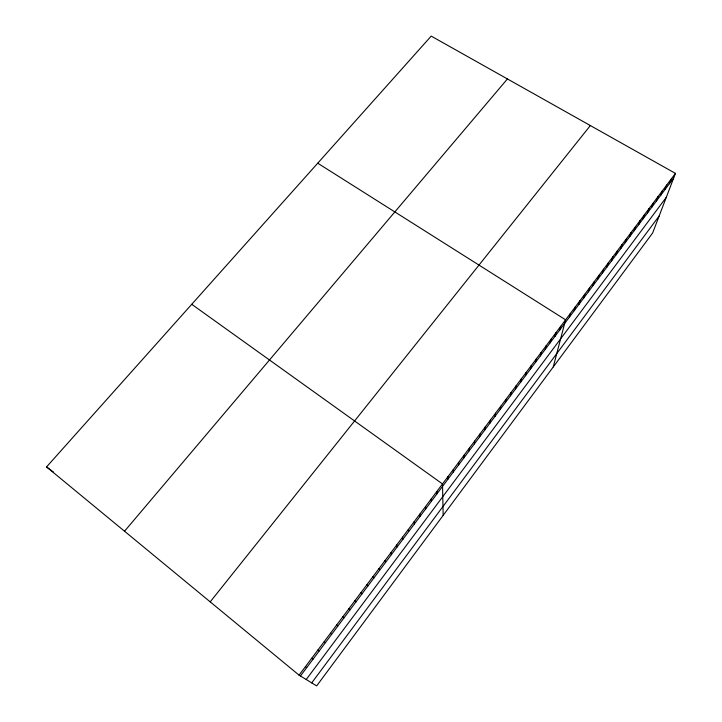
<?xml version="1.0" encoding="UTF-8"?>
<svg xmlns="http://www.w3.org/2000/svg" width="722" height="722" viewBox="0 0 722 722"><rect width="100%" height="100%" fill="white"/><g stroke="black" fill="none" stroke-linecap="round" stroke-linejoin="round"><path stroke-width="1.08" d="M453.281 472.062L453.317 469.517M458.605 464.959L458.687 462.351M463.903 457.883L464.029 455.23M469.174 450.853L469.354 448.136M474.426 443.849L474.643 441.088M479.643 436.882L479.913 434.066M484.841 429.951L485.148 427.081M490.012 423.047L490.364 420.132M495.157 416.188L495.554 413.21M500.274 409.356L500.716 406.333M505.373 402.551L505.851 399.483M510.445 395.782L510.968 392.669M515.49 389.05L516.049 385.882M520.517 382.353L521.113 379.131M525.508 375.684L526.158 372.417M530.489 369.05L531.166 365.729M535.435 362.444L536.157 359.078M540.363 355.865L541.13 352.462M545.263 349.322L546.067 345.874M550.146 342.815L550.985 339.313M555.001 336.335L555.886 332.788M559.839 329.882L560.75 326.29M553.251 366.966L565.606 319.828L317.725 163.19M569.441 317.075L570.425 313.393M574.207 310.713L575.235 306.994M578.954 304.386L580.01 300.623M583.674 298.078L584.775 294.278M588.376 291.814L589.504 287.961M593.051 285.569L594.224 281.679M597.708 279.351L598.908 275.425M602.347 273.169L603.583 269.198M606.958 267.014L608.231 263.007M611.552 260.886L612.852 256.833M616.119 254.785L617.463 250.696M620.676 248.72L622.048 244.587M625.207 242.673L626.606 238.504M629.71 236.654L631.145 232.448M634.205 230.67L635.667 226.419M638.672 224.704L640.17 220.427M643.112 218.766L644.647 214.452M647.544 212.864L649.105 208.505M651.957 206.979L653.545 202.593M656.343 201.122L657.968 196.7M660.711 195.301L662.363 190.834M665.061 189.498L666.749 184.994M669.384 183.722L671.108 179.182M675.449 173.397L652.661 232.953L316.66 685.9L299.061 675.142L46.551 466.917L431.205 36.1L675.449 173.397L299.061 675.142M311.714 682.877L659.159 215.986M306.218 679.519L666.298 197.323M300.442 675.982L673.698 177.964M210.201 601.868L590.343 125.565M124.536 531.221L507.422 78.951M305.424 666.677L306.733 667.588M191.745 304.296L442.496 483.948L443.173 515.364M46.551 466.917L53.446 472.053M311.742 658.247L312.987 659.24M318.023 649.872L319.214 650.928M324.277 641.533L325.405 642.67M330.495 633.248L331.56 634.457M336.678 625.008L337.688 626.281M342.824 616.805L343.78 618.158M348.943 608.655L349.836 610.072M355.025 600.542L355.865 602.031M361.081 592.473L361.857 594.035M367.101 584.45L367.823 586.074M373.084 576.472L373.752 578.169M379.032 568.539L379.655 570.29M384.961 560.642L385.521 562.465M390.846 552.79L391.36 554.677M396.712 544.975L397.163 546.924M402.542 537.204L402.939 539.217M408.336 529.479L408.688 531.554M414.103 521.789L414.401 523.928M419.843 514.145L420.096 516.338M425.547 506.537L425.745 508.793M431.224 498.965L431.377 501.285M436.873 491.438L436.972 493.812M447.92 476.71L447.929 479.2"/></g></svg>
